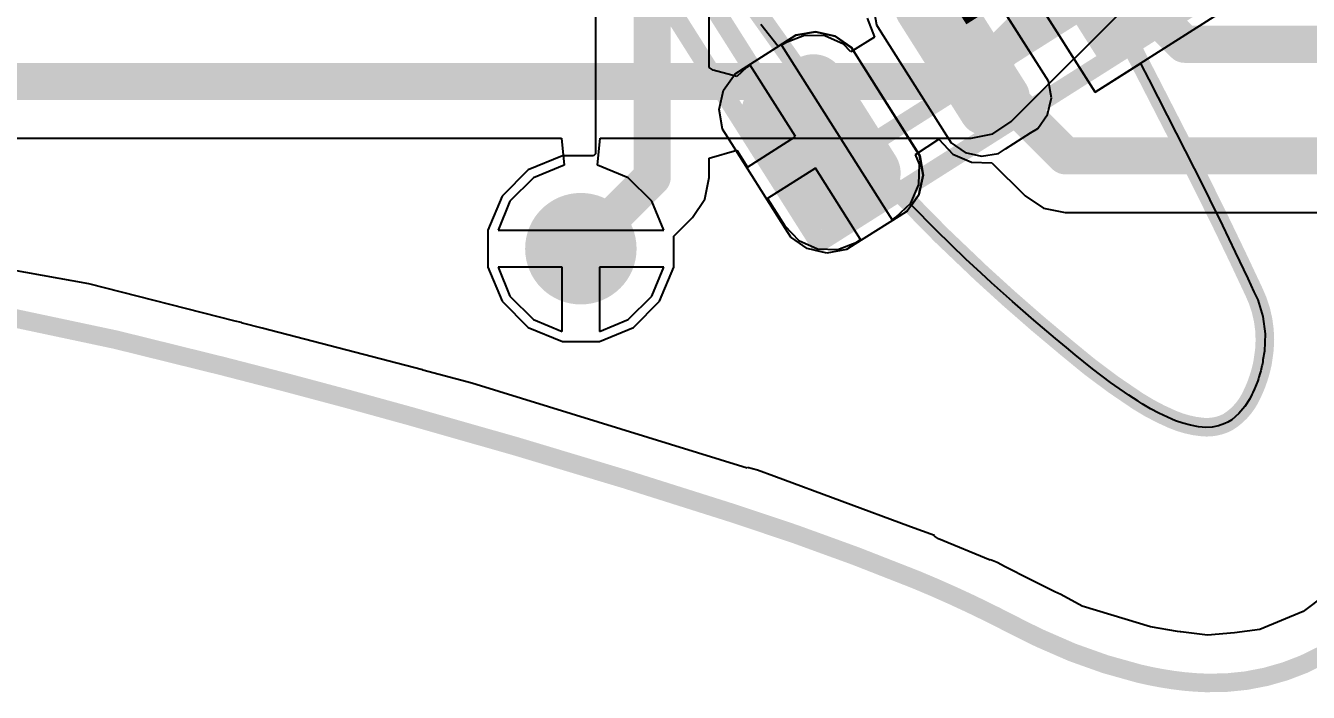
# Model space of a CAD drawing. Header units: inches. Extents: x -52 to 109, y 0 to 35.
# Drawn here: x 64.01 to 70.92, y 0.91 to 4.5 of the extents above; entities that cross this region are included whole.
import ezdxf

# ---------------------------------------------------------------- set-up
doc = ezdxf.new("R2010")
doc.units = ezdxf.units.IN
for name, color, linetype in [('Bottom Layer', 5, 'Continuous'), ('Keep-Out Layer', 6, 'Continuous'), ('Mechanical 4', 56, 'Continuous'), ('Top Component Outline', 56, 'Continuous'), ('Top Courtyard', 56, 'Continuous'), ('Top Layer', 1, 'Continuous'), ('Top Overlay', 2, 'Continuous'), ('Top Paste', 8, 'Continuous'), ('Top Solder', 216, 'Continuous'), ('Via Holes', 16, 'Continuous')]:
    doc.layers.add(name, color=color, linetype=linetype)
doc.styles.add('Arial', font='', dxfattribs={"height": 0.2})
doc.styles.get('Arial').set_extended_font_data('Arial')

# ---------------------------------------------------------------- blocks, each defined once
blk = doc.blocks.new('APA_RGB_LED_2020_379')
at = {"layer": 'Top Layer'}
h = blk.add_hatch(color=1, dxfattribs=at)
edge = h.paths.add_edge_path()
edge.add_arc((-1.125, 1.025), 0.125, 90, 180)
edge.add_line((-1.25, 1.025), (-1.25, 0.775))
edge.add_arc((-1.125, 0.775), 0.125, 180, 270)
edge.add_line((-1.125, 0.65), (-0.575, 0.65))
edge.add_arc((-0.575, 0.775), 0.125, 270, 360)
edge.add_line((-0.45, 0.775), (-0.45, 1.025))
edge.add_arc((-0.575, 1.025), 0.125, 0, 90)
edge.add_line((-0.575, 1.15), (-1.125, 1.15))
h = blk.add_hatch(color=1, dxfattribs=at)
edge = h.paths.add_edge_path()
edge.add_arc((0.575, 1.025), 0.125, 90, 180)
edge.add_line((0.45, 1.025), (0.45, 0.775))
edge.add_arc((0.575, 0.775), 0.125, 180, 270)
edge.add_line((0.575, 0.65), (1.125, 0.65))
edge.add_arc((1.125, 0.775), 0.125, 270, 360)
edge.add_line((1.25, 0.775), (1.25, 1.025))
edge.add_arc((1.125, 1.025), 0.125, 0, 90)
edge.add_line((1.125, 1.15), (0.575, 1.15))
h = blk.add_hatch(color=1, dxfattribs=at)
edge = h.paths.add_edge_path()
edge.add_arc((-1.175, 0.075), 0.075, 90, 180)
edge.add_line((-1.25, 0.075), (-1.25, -0.075))
edge.add_arc((-1.175, -0.075), 0.075, 180, 270)
edge.add_line((-1.175, -0.15), (-0.525, -0.15))
edge.add_arc((-0.525, -0.075), 0.075, 270, 360)
edge.add_line((-0.45, -0.075), (-0.45, 0.075))
edge.add_arc((-0.525, 0.075), 0.075, 0, 90)
edge.add_line((-0.525, 0.15), (-1.175, 0.15))
h = blk.add_hatch(color=1, dxfattribs=at)
edge = h.paths.add_edge_path()
edge.add_arc((0.525, 0.075), 0.075, 90, 180)
edge.add_line((0.45, 0.075), (0.45, -0.075))
edge.add_arc((0.525, -0.075), 0.075, 180, 270)
edge.add_line((0.525, -0.15), (1.175, -0.15))
edge.add_arc((1.175, -0.075), 0.075, 270, 360)
edge.add_line((1.25, -0.075), (1.25, 0.075))
edge.add_arc((1.175, 0.075), 0.075, 0, 90)
edge.add_line((1.175, 0.15), (0.525, 0.15))
blk.add_hatch(color=1, dxfattribs=at).paths.add_polyline_path([(-1.25, -0.65), (-0.45, -0.65), (-0.45, -1.15), (-1.25, -1.15)])
h = blk.add_hatch(color=1, dxfattribs=at)
edge = h.paths.add_edge_path()
edge.add_arc((0.575, -0.775), 0.125, 90, 180)
edge.add_line((0.45, -0.775), (0.45, -1.025))
edge.add_arc((0.575, -1.025), 0.125, 180, 270)
edge.add_line((0.575, -1.15), (1.125, -1.15))
edge.add_arc((1.125, -1.025), 0.125, 270, 360)
edge.add_line((1.25, -1.025), (1.25, -0.775))
edge.add_arc((1.125, -0.775), 0.125, 0, 90)
edge.add_line((1.125, -0.65), (0.575, -0.65))
at = {"layer": 'Top Paste'}
h = blk.add_hatch(color=8, dxfattribs=at)
edge = h.paths.add_edge_path()
edge.add_arc((-1.125, 1.025), 0.125, 90, 180)
edge.add_line((-1.25, 1.025), (-1.25, 0.775))
edge.add_arc((-1.125, 0.775), 0.125, 180, 270)
edge.add_line((-1.125, 0.65), (-0.575, 0.65))
edge.add_arc((-0.575, 0.775), 0.125, 270, 360)
edge.add_line((-0.45, 0.775), (-0.45, 1.025))
edge.add_arc((-0.575, 1.025), 0.125, 0, 90)
edge.add_line((-0.575, 1.15), (-1.125, 1.15))
h = blk.add_hatch(color=8, dxfattribs=at)
edge = h.paths.add_edge_path()
edge.add_arc((0.575, 1.025), 0.125, 90, 180)
edge.add_line((0.45, 1.025), (0.45, 0.775))
edge.add_arc((0.575, 0.775), 0.125, 180, 270)
edge.add_line((0.575, 0.65), (1.125, 0.65))
edge.add_arc((1.125, 0.775), 0.125, 270, 360)
edge.add_line((1.25, 0.775), (1.25, 1.025))
edge.add_arc((1.125, 1.025), 0.125, 0, 90)
edge.add_line((1.125, 1.15), (0.575, 1.15))
h = blk.add_hatch(color=8, dxfattribs=at)
edge = h.paths.add_edge_path()
edge.add_arc((-1.175, 0.075), 0.075, 90, 180)
edge.add_line((-1.25, 0.075), (-1.25, -0.075))
edge.add_arc((-1.175, -0.075), 0.075, 180, 270)
edge.add_line((-1.175, -0.15), (-0.525, -0.15))
edge.add_arc((-0.525, -0.075), 0.075, 270, 360)
edge.add_line((-0.45, -0.075), (-0.45, 0.075))
edge.add_arc((-0.525, 0.075), 0.075, 0, 90)
edge.add_line((-0.525, 0.15), (-1.175, 0.15))
h = blk.add_hatch(color=8, dxfattribs=at)
edge = h.paths.add_edge_path()
edge.add_arc((0.525, 0.075), 0.075, 90, 180)
edge.add_line((0.45, 0.075), (0.45, -0.075))
edge.add_arc((0.525, -0.075), 0.075, 180, 270)
edge.add_line((0.525, -0.15), (1.175, -0.15))
edge.add_arc((1.175, -0.075), 0.075, 270, 360)
edge.add_line((1.25, -0.075), (1.25, 0.075))
edge.add_arc((1.175, 0.075), 0.075, 0, 90)
edge.add_line((1.175, 0.15), (0.525, 0.15))
blk.add_hatch(color=8, dxfattribs=at).paths.add_polyline_path([(-1.25, -0.65), (-0.45, -0.65), (-0.45, -1.15), (-1.25, -1.15)])
h = blk.add_hatch(color=8, dxfattribs=at)
edge = h.paths.add_edge_path()
edge.add_arc((0.575, -0.775), 0.125, 90, 180)
edge.add_line((0.45, -0.775), (0.45, -1.025))
edge.add_arc((0.575, -1.025), 0.125, 180, 270)
edge.add_line((0.575, -1.15), (1.125, -1.15))
edge.add_arc((1.125, -1.025), 0.125, 270, 360)
edge.add_line((1.25, -1.025), (1.25, -0.775))
edge.add_arc((1.125, -0.775), 0.125, 0, 90)
edge.add_line((1.125, -0.65), (0.575, -0.65))
at = {"layer": 'Top Solder'}
h = blk.add_hatch(color=216, dxfattribs=at)
edge = h.paths.add_edge_path()
edge.add_arc((-1.125, 1.025), 0.175, 90, 180)
edge.add_line((-1.3, 1.025), (-1.3, 0.775))
edge.add_arc((-1.125, 0.775), 0.175, 180, 270)
edge.add_line((-1.125, 0.6), (-0.575, 0.6))
edge.add_arc((-0.575, 0.775), 0.175, 270, 360)
edge.add_line((-0.4, 0.775), (-0.4, 1.025))
edge.add_arc((-0.575, 1.025), 0.175, 0, 90)
edge.add_line((-0.575, 1.2), (-1.125, 1.2))
h = blk.add_hatch(color=216, dxfattribs=at)
edge = h.paths.add_edge_path()
edge.add_arc((0.575, 1.025), 0.175, 90, 180)
edge.add_line((0.4, 1.025), (0.4, 0.775))
edge.add_arc((0.575, 0.775), 0.175, 180, 270)
edge.add_line((0.575, 0.6), (1.125, 0.6))
edge.add_arc((1.125, 0.775), 0.175, 270, 360)
edge.add_line((1.3, 0.775), (1.3, 1.025))
edge.add_arc((1.125, 1.025), 0.175, 0, 90)
edge.add_line((1.125, 1.2), (0.575, 1.2))
h = blk.add_hatch(color=216, dxfattribs=at)
edge = h.paths.add_edge_path()
edge.add_arc((-1.175, 0.075), 0.125, 90, 180)
edge.add_line((-1.3, 0.075), (-1.3, -0.075))
edge.add_arc((-1.175, -0.075), 0.125, 180, 270)
edge.add_line((-1.175, -0.2), (-0.525, -0.2))
edge.add_arc((-0.525, -0.075), 0.125, 270, 360)
edge.add_line((-0.4, -0.075), (-0.4, 0.075))
edge.add_arc((-0.525, 0.075), 0.125, 0, 90)
edge.add_line((-0.525, 0.2), (-1.175, 0.2))
h = blk.add_hatch(color=216, dxfattribs=at)
edge = h.paths.add_edge_path()
edge.add_arc((0.525, 0.075), 0.125, 90, 180)
edge.add_line((0.4, 0.075), (0.4, -0.075))
edge.add_arc((0.525, -0.075), 0.125, 180, 270)
edge.add_line((0.525, -0.2), (1.175, -0.2))
edge.add_arc((1.175, -0.075), 0.125, 270, 360)
edge.add_line((1.3, -0.075), (1.3, 0.075))
edge.add_arc((1.175, 0.075), 0.125, 0, 90)
edge.add_line((1.175, 0.2), (0.525, 0.2))
blk.add_hatch(color=216, dxfattribs=at).paths.add_polyline_path([(-1.3, -0.6), (-0.4, -0.6), (-0.4, -1.2), (-1.3, -1.2)])
h = blk.add_hatch(color=216, dxfattribs=at)
edge = h.paths.add_edge_path()
edge.add_arc((0.575, -0.775), 0.175, 90, 180)
edge.add_line((0.4, -0.775), (0.4, -1.025))
edge.add_arc((0.575, -1.025), 0.175, 180, 270)
edge.add_line((0.575, -1.2), (1.125, -1.2))
edge.add_arc((1.125, -1.025), 0.175, 270, 360)
edge.add_line((1.3, -1.025), (1.3, -0.775))
edge.add_arc((1.125, -0.775), 0.175, 0, 90)
edge.add_line((1.125, -0.6), (0.575, -0.6))
at = {"layer": 'Top Component Outline'}
for points in [[(1, 1, 0.1, 0.1, 0), (-1, 1, 0.1, 0.1, 0)], [(-1, 1, 0.1, 0.1, 0), (-1, -1, 0.1, 0.1, 0)], [(1, 1, 0.1, 0.1, 0), (1, -1, 0.1, 0.1, 0)], [(1, -1, 0.1, 0.1, 0), (-1, -1, 0.1, 0.1, 0)]]:
    blk.add_lwpolyline(points, format="xyseb", dxfattribs=at)
for points in [[(-1.025, 1, 0.05, 0.05, 1), (-0.975, 1, 0.05, 0.05, 1)], [(-1.025, 1, 0.05, 0.05, 1), (-0.975, 1, 0.05, 0.05, 1)], [(0.975, 1, 0.05, 0.05, 1), (1.025, 1, 0.05, 0.05, 1)], [(0.975, 1, 0.05, 0.05, 1), (1.025, 1, 0.05, 0.05, 1)], [(-1.025, -1, 0.05, 0.05, 1), (-0.975, -1, 0.05, 0.05, 1)], [(-1.025, -1, 0.05, 0.05, 1), (-0.975, -1, 0.05, 0.05, 1)], [(0.975, -1, 0.05, 0.05, 1), (1.025, -1, 0.05, 0.05, 1)], [(0.975, -1, 0.05, 0.05, 1), (1.025, -1, 0.05, 0.05, 1)]]:
    blk.add_lwpolyline(points, format="xyseb", close=True, dxfattribs=at)
at = {"layer": 'Top Courtyard'}
for points in [[(-1.3, 1.2, 0.1, 0.1, 0), (-1.3, -1.2, 0.1, 0.1, 0)], [(1.3, 1.2, 0.1, 0.1, 0), (-1.3, 1.2, 0.1, 0.1, 0)], [(1.3, 1.2, 0.1, 0.1, 0), (1.3, -1.2, 0.1, 0.1, 0)], [(0, 0.5, 0.1, 0.1, 0), (0, -0.5, 0.1, 0.1, 0)], [(0.5, 0, 0.1, 0.1, 0), (-0.5, 0, 0.1, 0.1, 0)], [(1.3, -1.2, 0.1, 0.1, 0), (-1.3, -1.2, 0.1, 0.1, 0)]]:
    blk.add_lwpolyline(points, format="xyseb", dxfattribs=at)
for points in [[(-1.325, 1.2, 0.05, 0.05, 1), (-1.275, 1.2, 0.05, 0.05, 1)], [(-1.325, 1.2, 0.05, 0.05, 1), (-1.275, 1.2, 0.05, 0.05, 1)], [(1.275, 1.2, 0.05, 0.05, 1), (1.325, 1.2, 0.05, 0.05, 1)], [(1.275, 1.2, 0.05, 0.05, 1), (1.325, 1.2, 0.05, 0.05, 1)], [(-0.025, 0.5, 0.05, 0.05, 1), (0.025, 0.5, 0.05, 0.05, 1)], [(-0.525, 0, 0.05, 0.05, 1), (-0.475, 0, 0.05, 0.05, 1)], [(0.475, 0, 0.05, 0.05, 1), (0.525, 0, 0.05, 0.05, 1)], [(-0.025, -0.5, 0.05, 0.05, 1), (0.025, -0.5, 0.05, 0.05, 1)], [(-1.325, -1.2, 0.05, 0.05, 1), (-1.275, -1.2, 0.05, 0.05, 1)], [(-1.325, -1.2, 0.05, 0.05, 1), (-1.275, -1.2, 0.05, 0.05, 1)], [(1.275, -1.2, 0.05, 0.05, 1), (1.325, -1.2, 0.05, 0.05, 1)], [(1.275, -1.2, 0.05, 0.05, 1), (1.325, -1.2, 0.05, 0.05, 1)]]:
    blk.add_lwpolyline(points, format="xyseb", close=True, dxfattribs=at)
at = {"layer": 'Top Overlay'}
for p, q in [((-1.3689, 1.1929), (-1.2929, 1.2689)), ((-1.2929, 1.2689), (-1.1937, 1.31)), ((-1.1937, 1.31), (-1.14, 1.31)), ((-1.14, 1.31), (-1.14, 1.31)), ((-1.14, 1.31), (-0.56, 1.31)), ((-0.56, 1.31), (-0.5063, 1.31)), ((-0.5063, 1.31), (-0.4071, 1.2689)), ((-0.4071, 1.2689), (-0.3311, 1.1929)), ((0.3311, 1.1929), (0.4071, 1.2689)), ((0.4071, 1.2689), (0.5063, 1.31)), ((0.5063, 1.31), (0.56, 1.31)), ((0.56, 1.31), (0.56, 1.31)), ((0.56, 1.31), (1.14, 1.31)), ((1.14, 1.31), (1.1937, 1.31)), ((1.1937, 1.31), (1.2929, 1.2689)), ((1.2929, 1.2689), (1.3689, 1.1929)), ((-1.41, 1.0937), (-1.3689, 1.1929)), ((-0.3311, 1.1929), (-0.29, 1.0937)), ((0.29, 1.0937), (0.3311, 1.1929)), ((1.3689, 1.1929), (1.41, 1.0937)), ((-1.41, 1.04), (-1.41, 1.0937)), ((-1.41, 0.76), (-1.41, 1.04)), ((-0.29, 1.0937), (-0.29, 1.04)), ((-0.29, 1.04), (-0.29, 1.04)), ((-0.29, 1.04), (-0.29, 0.76)), ((0.29, 1.04), (0.29, 1.0937)), ((0.29, 0.76), (0.29, 1.04)), ((1.41, 1.0937), (1.41, 1.04)), ((1.41, 1.04), (1.41, 1.04)), ((1.41, 1.04), (1.41, 0.76)), ((-1.41, 0.76), (-1.41, 0.76)), ((-1.41, 0.7063), (-1.41, 0.76)), ((-0.29, 0.76), (-0.29, 0.7063)), ((0.29, 0.76), (0.29, 0.76)), ((0.29, 0.7063), (0.29, 0.76)), ((1.41, 0.76), (1.41, 0.7063)), ((-1.3689, 0.6071), (-1.41, 0.7063)), ((-0.29, 0.7063), (-0.3311, 0.6071)), ((0.3311, 0.6071), (0.29, 0.7063)), ((1.41, 0.7063), (1.3689, 0.6071)), ((-1.2929, 0.5311), (-1.3689, 0.6071)), ((-0.3311, 0.6071), (-0.4071, 0.5311)), ((0.4071, 0.5311), (0.3311, 0.6071)), ((1.3689, 0.6071), (1.2929, 0.5311)), ((-1.1937, 0.49), (-1.2929, 0.5311)), ((-1.14, 0.49), (-1.1937, 0.49)), ((-0.56, 0.49), (-1.14, 0.49)), ((-0.5063, 0.49), (-0.56, 0.49)), ((-0.56, 0.49), (-0.56, 0.49)), ((-0.4071, 0.5311), (-0.5063, 0.49)), ((0.5063, 0.49), (0.4071, 0.5311)), ((0.56, 0.49), (0.5063, 0.49)), ((1.14, 0.49), (0.56, 0.49)), ((1.1937, 0.49), (1.14, 0.49)), ((1.14, 0.49), (1.14, 0.49)), ((1.2929, 0.5311), (1.1937, 0.49)), ((-1.2258, 0.31), (-1.3103, 0.275)), ((-1.18, 0.31), (-1.2258, 0.31)), ((-0.52, 0.31), (-1.18, 0.31)), ((-0.4743, 0.31), (-0.52, 0.31)), ((-0.52, 0.31), (-0.52, 0.31)), ((-0.3897, 0.275), (-0.4743, 0.31)), ((0.4742, 0.31), (0.3897, 0.275)), ((0.52, 0.31), (0.4742, 0.31)), ((1.18, 0.31), (0.52, 0.31)), ((1.2258, 0.31), (1.18, 0.31)), ((1.18, 0.31), (1.18, 0.31)), ((1.3103, 0.275), (1.2258, 0.31)), ((-1.375, 0.2103), (-1.41, 0.1258)), ((-1.3103, 0.275), (-1.375, 0.2103)), ((-0.325, 0.2103), (-0.3897, 0.275)), ((-0.29, 0.1258), (-0.325, 0.2103)), ((0.325, 0.2103), (0.29, 0.1258)), ((0.3897, 0.275), (0.325, 0.2103)), ((1.375, 0.2103), (1.3103, 0.275)), ((1.41, 0.1258), (1.375, 0.2103)), ((-1.41, 0.1258), (-1.41, 0.08)), ((-1.41, 0.08), (-1.41, -0.08)), ((-1.41, 0.08), (-1.41, 0.08)), ((-0.29, 0.08), (-0.29, 0.1258)), ((-0.29, -0.08), (-0.29, 0.08)), ((0.29, 0.1258), (0.29, 0.08)), ((0.29, 0.08), (0.29, -0.08)), ((0.29, 0.08), (0.29, 0.08)), ((1.41, 0.08), (1.41, 0.1258)), ((1.41, -0.08), (1.41, 0.08)), ((-1.41, -0.08), (-1.41, -0.1257)), ((-1.41, -0.1257), (-1.375, -0.2103)), ((-0.325, -0.2103), (-0.29, -0.1257)), ((-0.29, -0.1257), (-0.29, -0.08)), ((-0.29, -0.08), (-0.29, -0.08)), ((0.29, -0.08), (0.29, -0.1257)), ((0.29, -0.1257), (0.325, -0.2103)), ((1.375, -0.2103), (1.41, -0.1258)), ((1.41, -0.1258), (1.41, -0.08)), ((1.41, -0.08), (1.41, -0.08)), ((-1.375, -0.2103), (-1.3103, -0.275)), ((-1.3103, -0.275), (-1.2258, -0.31)), ((-0.4742, -0.31), (-0.3897, -0.275)), ((-0.3897, -0.275), (-0.325, -0.2103)), ((0.325, -0.2103), (0.3897, -0.275)), ((0.3897, -0.275), (0.4743, -0.31)), ((1.2258, -0.31), (1.3103, -0.275)), ((1.3103, -0.275), (1.375, -0.2103)), ((-1.2258, -0.31), (-1.18, -0.31)), ((-1.18, -0.31), (-1.18, -0.31)), ((-1.18, -0.31), (-0.52, -0.31)), ((-0.52, -0.31), (-0.4742, -0.31)), ((0.4743, -0.31), (0.52, -0.31)), ((0.52, -0.31), (0.52, -0.31)), ((0.52, -0.31), (1.18, -0.31)), ((1.18, -0.31), (1.2258, -0.31)), ((-1.41, -1.31), (-1.41, -0.49)), ((-1.41, -0.49), (-0.29, -0.49)), ((-0.29, -0.49), (-0.29, -1.31)), ((0.3311, -0.6071), (0.4071, -0.5311)), ((0.4071, -0.5311), (0.5063, -0.49)), ((0.5063, -0.49), (0.56, -0.49)), ((0.56, -0.49), (0.56, -0.49)), ((0.56, -0.49), (1.14, -0.49)), ((1.14, -0.49), (1.1937, -0.49)), ((1.1937, -0.49), (1.2929, -0.5311)), ((1.2929, -0.5311), (1.3689, -0.6071)), ((0.29, -0.7063), (0.3311, -0.6071)), ((1.3689, -0.6071), (1.41, -0.7063)), ((0.29, -0.76), (0.29, -0.7063)), ((1.41, -0.7063), (1.41, -0.76)), ((0.29, -1.04), (0.29, -0.76)), ((1.41, -0.76), (1.41, -0.76)), ((1.41, -0.76), (1.41, -1.04)), ((0.29, -1.04), (0.29, -1.04)), ((0.29, -1.0937), (0.29, -1.04)), ((0.3311, -1.1929), (0.29, -1.0937)), ((1.41, -1.0937), (1.3689, -1.1929)), ((1.41, -1.04), (1.41, -1.0937)), ((0.4071, -1.2689), (0.3311, -1.1929)), ((1.3689, -1.1929), (1.2929, -1.2689)), ((-0.29, -1.31), (-1.41, -1.31)), ((0.5063, -1.31), (0.4071, -1.2689)), ((0.56, -1.31), (0.5063, -1.31)), ((1.14, -1.31), (0.56, -1.31)), ((1.1937, -1.31), (1.14, -1.31)), ((1.14, -1.31), (1.14, -1.31)), ((1.2929, -1.2689), (1.1937, -1.31))]:
    blk.add_line(p, q, dxfattribs=at)
at = {"layer": 'Top Courtyard', "style": 'Arial'}
blk.add_text('D52', height=0.6, dxfattribs=at).set_placement((-0.8, -0.7))

msp = doc.modelspace()

# ---------------------------------------------------------------- hatches: boundary and pattern name
at = {"layer": 'Bottom Layer'}
h = msp.add_hatch(color=5, dxfattribs=at)
edge = h.paths.add_edge_path()
edge.add_arc((67, 3.3), 0.3, 0, 360)
at = {"layer": 'Top Layer'}
h = msp.add_hatch(color=1, dxfattribs=at)
edge = h.paths.add_edge_path()
edge.add_arc((67, 3.3), 0.3, 0, 360)
at = {"layer": 'Via Holes'}
h = msp.add_hatch(color=7, dxfattribs=at)
edge = h.paths.add_edge_path()
edge.add_arc((67, 3.3), 0.15, 0, 360)

# ---------------------------------------------------------------- linework, layer by layer
at = {"layer": 'Bottom Layer'}
for p, q in [((69.3163, 3.9837), (70.2163, 4.8837)), ((69.2171, 3.9174), (69.3163, 3.9837)), ((59.4, 3.8941), (66.8963, 3.8941)), ((66.8963, 3.8941), (66.9105, 3.75)), ((67.0895, 3.75), (67.1037, 3.8941)), ((67.1037, 3.8941), (69.1, 3.8941)), ((69.1, 3.8941), (69.2171, 3.9174)), ((69.1, 3.8941), (69.1, 3.8941)), ((66.9105, 3.75), (66.7451, 3.6815)), ((67.2549, 3.6815), (67.0895, 3.75)), ((66.7451, 3.6815), (66.6185, 3.5549)), ((67.3815, 3.5549), (67.2549, 3.6815)), ((66.6185, 3.5549), (66.5543, 3.4)), ((67.4457, 3.4), (67.3815, 3.5549)), ((66.5543, 3.4), (67.4457, 3.4)), ((64.3517, 3.1109), (63.3633, 3.2892)), ((66.9, 3.2), (66.5543, 3.2)), ((66.5543, 3.2), (66.6185, 3.0451)), ((66.9, 2.8543), (66.9, 3.2)), ((67.4457, 3.2), (67.1, 3.2)), ((67.1, 3.2), (67.1, 2.8543)), ((67.3815, 3.0451), (67.4457, 3.2)), ((65.1402, 2.9096), (64.3517, 3.1109)), ((66.6185, 3.0451), (66.7451, 2.9185)), ((67.2549, 2.9185), (67.3815, 3.0451)), ((65.1735, 2.9028), (65.1402, 2.9096)), ((65.1402, 2.9096), (65.1402, 2.9096)), ((65.178, 2.8998), (65.1735, 2.9028)), ((65.2848, 2.872), (65.178, 2.8998)), ((66.7451, 2.9185), (66.9, 2.8543)), ((67.1, 2.8543), (67.2549, 2.9185)), ((66.1478, 2.6478), (65.2848, 2.872)), ((66.149, 2.6459), (66.1478, 2.6478)), ((66.1478, 2.6478), (66.1478, 2.6478)), ((66.4136, 2.5772), (66.149, 2.6459)), ((67.8955, 2.1183), (66.4136, 2.5772)), ((67.8971, 2.1232), (67.8955, 2.1183)), ((67.9499, 2.1083), (67.8971, 2.1232)), ((68.0393, 2.0753), (67.9499, 2.1083)), ((68.7749, 1.8039), (68.0393, 2.0753)), ((68.9034, 1.7565), (68.7749, 1.8039)), ((68.904, 1.7534), (68.9034, 1.7565)), ((68.9034, 1.7565), (68.9034, 1.7565)), ((68.9249, 1.7395), (68.904, 1.7534)), ((69.2023, 1.6246), (68.9249, 1.7395)), ((69.204, 1.6265), (69.2023, 1.6246)), ((69.2405, 1.6115), (69.204, 1.6265)), ((69.204, 1.6265), (69.204, 1.6265)), ((69.2839, 1.5875), (69.2405, 1.6115)), ((69.4182, 1.5206), (69.2839, 1.5875)), ((69.5516, 1.4537), (69.4182, 1.5206)), ((69.5826, 1.4386), (69.5516, 1.4537)), ((69.6989, 1.3765), (69.5826, 1.4386)), ((69.5826, 1.4386), (69.5826, 1.4386)), ((71.0036, 1.436), (70.8881, 1.3474)), ((69.929, 1.3067), (69.6989, 1.3765)), ((70.8881, 1.3474), (70.6542, 1.2504)), ((70.0667, 1.2655), (69.929, 1.3067)), ((70.211, 1.2411), (70.0667, 1.2655)), ((70.0667, 1.2655), (70.0667, 1.2655)), ((70.6542, 1.2504), (70.5175, 1.2325)), ((70.2256, 1.2388), (70.211, 1.2411)), ((70.2294, 1.2383), (70.2256, 1.2388)), ((70.3735, 1.2213), (70.2294, 1.2383)), ((70.5175, 1.2325), (70.3735, 1.2213)), ((70.3735, 1.2213), (70.3735, 1.2213))]:
    msp.add_line(p, q, dxfattribs=at)
for points in [[(69.1, 4.2, 0.2, 0.2, 0), (70, 5.1, 0.2, 0.2, 0)], [(59.4, 4.2, 0.2, 0.2, 0), (69.1, 4.2, 0.2, 0.2, 0)]]:
    msp.add_lwpolyline(points, format="xyseb", dxfattribs=at)
msp.add_lwpolyline([(69.05, 4.2, 0.1, 0.1, 1), (69.15, 4.2, 0.1, 0.1, 1)], format="xyseb", close=True, dxfattribs=at)
msp.add_lwpolyline([(69.05, 4.2, 0.1, 0.1, 1), (69.15, 4.2, 0.1, 0.1, 1)], format="xyseb", close=True, dxfattribs=at)
at = {"layer": 'Keep-Out Layer'}
for points in [[(63.3232, 3.039, 0.1, 0.1, -0.02492), (65.076, 2.6673, 0.1, 0.1, 0)], [(65.076, 2.6673, 0.1, 0.1, -0.006013), (66.0785, 2.3998, 0.1, 0.1, 0)], [(66.0785, 2.3998, 0.1, 0.1, -0.010688), (67.8181, 1.8767, 0.1, 0.1, 0)], [(67.8181, 1.8767, 0.1, 0.1, -0.018924), (68.8065, 1.518, 0.1, 0.1, 0)], [(68.8065, 1.518, 0.1, 0.1, -0.012149), (69.0923, 1.3915, 0.1, 0.1, 0)], [(69.0923, 1.3915, 0.1, 0.1, -0.00756), (69.2987, 1.2895, 0.1, 0.1, 0)], [(69.4705, 1.2039, 0.1, 0.1, -0.007249), (69.2987, 1.2895, 0.1, 0.1, 0)], [(70.0069, 1.0131, 0.1, 0.1, -0.051996), (69.4705, 1.2039, 0.1, 0.1, 0)], [(71.1675, 1.2309, 0.1, 0.1, -0.17804), (70.3657, 0.9636, 0.1, 0.1, 0)], [(70.1886, 0.9788, 0.1, 0.1, -0.022901), (70.0069, 1.0131, 0.1, 0.1, 0)], [(70.3657, 0.9636, 0.1, 0.1, -0.027903), (70.1886, 0.9788, 0.1, 0.1, 0)]]:
    msp.add_lwpolyline(points, format="xyseb", dxfattribs=at)
for points in [[(65.051, 2.6673, 0.05, 0.05, 1), (65.101, 2.6673, 0.05, 0.05, 1)], [(65.051, 2.6673, 0.05, 0.05, 1), (65.101, 2.6673, 0.05, 0.05, 1)], [(66.0535, 2.3998, 0.05, 0.05, 1), (66.1035, 2.3998, 0.05, 0.05, 1)], [(66.0535, 2.3998, 0.05, 0.05, 1), (66.1035, 2.3998, 0.05, 0.05, 1)], [(67.7931, 1.8767, 0.05, 0.05, 1), (67.8431, 1.8767, 0.05, 0.05, 1)], [(67.7931, 1.8767, 0.05, 0.05, 1), (67.8431, 1.8767, 0.05, 0.05, 1)], [(68.7815, 1.518, 0.05, 0.05, 1), (68.8315, 1.518, 0.05, 0.05, 1)], [(68.7815, 1.518, 0.05, 0.05, 1), (68.8315, 1.518, 0.05, 0.05, 1)], [(69.0673, 1.3915, 0.05, 0.05, 1), (69.1173, 1.3915, 0.05, 0.05, 1)], [(69.0673, 1.3915, 0.05, 0.05, 1), (69.1173, 1.3915, 0.05, 0.05, 1)], [(69.2737, 1.2895, 0.05, 0.05, 1), (69.3237, 1.2895, 0.05, 0.05, 1)], [(69.2737, 1.2895, 0.05, 0.05, 1), (69.3237, 1.2895, 0.05, 0.05, 1)], [(69.4455, 1.2039, 0.05, 0.05, 1), (69.4955, 1.2039, 0.05, 0.05, 1)], [(69.4455, 1.2039, 0.05, 0.05, 1), (69.4955, 1.2039, 0.05, 0.05, 1)], [(69.9819, 1.0131, 0.05, 0.05, 1), (70.0319, 1.0131, 0.05, 0.05, 1)], [(69.9819, 1.0131, 0.05, 0.05, 1), (70.0319, 1.0131, 0.05, 0.05, 1)], [(70.1636, 0.9788, 0.05, 0.05, 1), (70.2136, 0.9788, 0.05, 0.05, 1)], [(70.1636, 0.9788, 0.05, 0.05, 1), (70.2136, 0.9788, 0.05, 0.05, 1)], [(70.3407, 0.9636, 0.05, 0.05, 1), (70.3907, 0.9636, 0.05, 0.05, 1)], [(70.3407, 0.9636, 0.05, 0.05, 1), (70.3907, 0.9636, 0.05, 0.05, 1)]]:
    msp.add_lwpolyline(points, format="xyseb", close=True, dxfattribs=at)
at = {"layer": 'Mechanical 4'}
for points in [[(68.3191, 4.0555, 0.1, 0.1, -0.079007), (66.1366, 8.0516, 0.1, 0.1, 0)], [(69.9043, 4.5045, 0.1, 0.1, -0.004945), (69.2897, 5.7211, 0.1, 0.1, 0)], [(69.9043, 4.5045, 0.1, 0.1, 0), (70.056, 4.2112, 0.1, 0.1, 0)], [(70.056, 4.2112, 0.1, 0.1, 0), (70.2041, 3.9226, 0.1, 0.1, 0)], [(68.531, 3.8025, 0.1, 0.1, -0.017315), (68.3191, 4.0555, 0.1, 0.1, 0)], [(70.2041, 3.9226, 0.1, 0.1, 0), (70.3482, 3.6369, 0.1, 0.1, 0)], [(69.1539, 3.1684, 0.1, 0.1, -0.024334), (68.531, 3.8025, 0.1, 0.1, 0)], [(70.3482, 3.6369, 0.1, 0.1, -0.007227), (70.6227, 3.0677, 0.1, 0.1, 0)], [(69.6134, 2.767, 0.1, 0.1, -0.014766), (69.1539, 3.1684, 0.1, 0.1, 0)], [(70.6227, 3.0677, 0.1, 0.1, -0.160163), (70.6715, 2.7026, 0.1, 0.1, 0)], [(63.3232, 3.039, 0.1, 0.1, -0.02492), (65.076, 2.6673, 0.1, 0.1, 0)], [(69.9998, 2.4783, 0.1, 0.1, -0.033721), (69.6134, 2.767, 0.1, 0.1, 0)], [(65.076, 2.6673, 0.1, 0.1, -0.006013), (66.0785, 2.3998, 0.1, 0.1, 0)], [(70.6657, 2.6702, 0.1, 0.1, -0.024766), (70.6467, 2.6016, 0.1, 0.1, 0)], [(70.6715, 2.7026, 0.1, 0.1, -0.032863), (70.6657, 2.6702, 0.1, 0.1, 0)], [(70.6467, 2.6016, 0.1, 0.1, -0.035446), (70.6116, 2.5155, 0.1, 0.1, 0)], [(70.6116, 2.5155, 0.1, 0.1, -0.150669), (70.4821, 2.3669, 0.1, 0.1, 0)], [(70.1814, 2.3827, 0.1, 0.1, -0.040979), (69.9998, 2.4783, 0.1, 0.1, 0)], [(66.0785, 2.3998, 0.1, 0.1, -0.010688), (67.8181, 1.8767, 0.1, 0.1, 0)], [(70.3448, 2.3404, 0.1, 0.1, -0.07952), (70.1814, 2.3827, 0.1, 0.1, 0)], [(70.4821, 2.3669, 0.1, 0.1, -0.144795), (70.3448, 2.3404, 0.1, 0.1, 0)], [(67.8181, 1.8767, 0.1, 0.1, -0.018924), (68.8065, 1.518, 0.1, 0.1, 0)], [(68.8065, 1.518, 0.1, 0.1, -0.012149), (69.0923, 1.3915, 0.1, 0.1, 0)], [(69.0923, 1.3915, 0.1, 0.1, -0.00756), (69.2987, 1.2895, 0.1, 0.1, 0)], [(69.4705, 1.2039, 0.1, 0.1, -0.007249), (69.2987, 1.2895, 0.1, 0.1, 0)], [(70.0069, 1.0131, 0.1, 0.1, -0.051996), (69.4705, 1.2039, 0.1, 0.1, 0)], [(71.1675, 1.2309, 0.1, 0.1, -0.17804), (70.3657, 0.9636, 0.1, 0.1, 0)], [(70.1886, 0.9788, 0.1, 0.1, -0.022901), (70.0069, 1.0131, 0.1, 0.1, 0)], [(70.3657, 0.9636, 0.1, 0.1, -0.027903), (70.1886, 0.9788, 0.1, 0.1, 0)]]:
    msp.add_lwpolyline(points, format="xyseb", dxfattribs=at)
for points in [[(69.8793, 4.5045, 0.05, 0.05, 1), (69.9293, 4.5045, 0.05, 0.05, 1)], [(69.8793, 4.5045, 0.05, 0.05, 1), (69.9293, 4.5045, 0.05, 0.05, 1)], [(70.031, 4.2112, 0.05, 0.05, 1), (70.081, 4.2112, 0.05, 0.05, 1)], [(70.031, 4.2112, 0.05, 0.05, 1), (70.081, 4.2112, 0.05, 0.05, 1)], [(68.2941, 4.0555, 0.05, 0.05, 1), (68.3441, 4.0555, 0.05, 0.05, 1)], [(68.2941, 4.0555, 0.05, 0.05, 1), (68.3441, 4.0555, 0.05, 0.05, 1)], [(70.1791, 3.9226, 0.05, 0.05, 1), (70.2291, 3.9226, 0.05, 0.05, 1)], [(70.1791, 3.9226, 0.05, 0.05, 1), (70.2291, 3.9226, 0.05, 0.05, 1)], [(68.506, 3.8025, 0.05, 0.05, 1), (68.556, 3.8025, 0.05, 0.05, 1)], [(68.506, 3.8025, 0.05, 0.05, 1), (68.556, 3.8025, 0.05, 0.05, 1)], [(70.3232, 3.6369, 0.05, 0.05, 1), (70.3732, 3.6369, 0.05, 0.05, 1)], [(70.3232, 3.6369, 0.05, 0.05, 1), (70.3732, 3.6369, 0.05, 0.05, 1)], [(69.1289, 3.1684, 0.05, 0.05, 1), (69.1789, 3.1684, 0.05, 0.05, 1)], [(69.1289, 3.1684, 0.05, 0.05, 1), (69.1789, 3.1684, 0.05, 0.05, 1)], [(70.5977, 3.0677, 0.05, 0.05, 1), (70.6477, 3.0677, 0.05, 0.05, 1)], [(70.5977, 3.0677, 0.05, 0.05, 1), (70.6477, 3.0677, 0.05, 0.05, 1)], [(69.5884, 2.767, 0.05, 0.05, 1), (69.6384, 2.767, 0.05, 0.05, 1)], [(69.5884, 2.767, 0.05, 0.05, 1), (69.6384, 2.767, 0.05, 0.05, 1)], [(65.051, 2.6673, 0.05, 0.05, 1), (65.101, 2.6673, 0.05, 0.05, 1)], [(65.051, 2.6673, 0.05, 0.05, 1), (65.101, 2.6673, 0.05, 0.05, 1)], [(70.6407, 2.6702, 0.05, 0.05, 1), (70.6907, 2.6702, 0.05, 0.05, 1)], [(70.6407, 2.6702, 0.05, 0.05, 1), (70.6907, 2.6702, 0.05, 0.05, 1)], [(70.6465, 2.7026, 0.05, 0.05, 1), (70.6965, 2.7026, 0.05, 0.05, 1)], [(70.6465, 2.7026, 0.05, 0.05, 1), (70.6965, 2.7026, 0.05, 0.05, 1)], [(70.6217, 2.6016, 0.05, 0.05, 1), (70.6717, 2.6016, 0.05, 0.05, 1)], [(70.6217, 2.6016, 0.05, 0.05, 1), (70.6717, 2.6016, 0.05, 0.05, 1)], [(70.5866, 2.5155, 0.05, 0.05, 1), (70.6366, 2.5155, 0.05, 0.05, 1)], [(70.5866, 2.5155, 0.05, 0.05, 1), (70.6366, 2.5155, 0.05, 0.05, 1)], [(69.9748, 2.4783, 0.05, 0.05, 1), (70.0248, 2.4783, 0.05, 0.05, 1)], [(69.9748, 2.4783, 0.05, 0.05, 1), (70.0248, 2.4783, 0.05, 0.05, 1)], [(66.0535, 2.3998, 0.05, 0.05, 1), (66.1035, 2.3998, 0.05, 0.05, 1)], [(66.0535, 2.3998, 0.05, 0.05, 1), (66.1035, 2.3998, 0.05, 0.05, 1)], [(70.1564, 2.3827, 0.05, 0.05, 1), (70.2064, 2.3827, 0.05, 0.05, 1)], [(70.1564, 2.3827, 0.05, 0.05, 1), (70.2064, 2.3827, 0.05, 0.05, 1)], [(70.4571, 2.3669, 0.05, 0.05, 1), (70.5071, 2.3669, 0.05, 0.05, 1)], [(70.4571, 2.3669, 0.05, 0.05, 1), (70.5071, 2.3669, 0.05, 0.05, 1)], [(70.3198, 2.3404, 0.05, 0.05, 1), (70.3698, 2.3404, 0.05, 0.05, 1)], [(70.3198, 2.3404, 0.05, 0.05, 1), (70.3698, 2.3404, 0.05, 0.05, 1)], [(67.7931, 1.8767, 0.05, 0.05, 1), (67.8431, 1.8767, 0.05, 0.05, 1)], [(67.7931, 1.8767, 0.05, 0.05, 1), (67.8431, 1.8767, 0.05, 0.05, 1)], [(68.7815, 1.518, 0.05, 0.05, 1), (68.8315, 1.518, 0.05, 0.05, 1)], [(68.7815, 1.518, 0.05, 0.05, 1), (68.8315, 1.518, 0.05, 0.05, 1)], [(69.0673, 1.3915, 0.05, 0.05, 1), (69.1173, 1.3915, 0.05, 0.05, 1)], [(69.0673, 1.3915, 0.05, 0.05, 1), (69.1173, 1.3915, 0.05, 0.05, 1)], [(69.2737, 1.2895, 0.05, 0.05, 1), (69.3237, 1.2895, 0.05, 0.05, 1)], [(69.2737, 1.2895, 0.05, 0.05, 1), (69.3237, 1.2895, 0.05, 0.05, 1)], [(69.4455, 1.2039, 0.05, 0.05, 1), (69.4955, 1.2039, 0.05, 0.05, 1)], [(69.4455, 1.2039, 0.05, 0.05, 1), (69.4955, 1.2039, 0.05, 0.05, 1)], [(69.9819, 1.0131, 0.05, 0.05, 1), (70.0319, 1.0131, 0.05, 0.05, 1)], [(69.9819, 1.0131, 0.05, 0.05, 1), (70.0319, 1.0131, 0.05, 0.05, 1)], [(70.1636, 0.9788, 0.05, 0.05, 1), (70.2136, 0.9788, 0.05, 0.05, 1)], [(70.1636, 0.9788, 0.05, 0.05, 1), (70.2136, 0.9788, 0.05, 0.05, 1)], [(70.3407, 0.9636, 0.05, 0.05, 1), (70.3907, 0.9636, 0.05, 0.05, 1)], [(70.3407, 0.9636, 0.05, 0.05, 1), (70.3907, 0.9636, 0.05, 0.05, 1)]]:
    msp.add_lwpolyline(points, format="xyseb", close=True, dxfattribs=at)
at = {"layer": 'Top Layer'}
for p, q in [((67.078, 4.8668), (67.078, 3.8106)), ((67.6898, 4.2744), (67.6898, 4.7687)), ((68.5402, 4.5398), (68.5796, 4.4378)), ((68.2039, 4.4473), (68.1018, 4.408)), ((68.3132, 4.4446), (68.2039, 4.4473)), ((68.4132, 4.4003), (68.3132, 4.4446)), ((68.5796, 4.4378), (68.4526, 4.359)), ((68.1018, 4.408), (68.0807, 4.3946)), ((68.0807, 4.3946), (68.3778, 3.9253)), ((68.4526, 4.359), (68.4132, 4.4003)), ((67.9117, 4.2876), (67.8906, 4.2742)), ((68.1553, 3.9028), (67.9117, 4.2876)), ((67.7123, 4.2604), (67.6898, 4.2744)), ((67.8398, 4.2258), (67.7123, 4.2604)), ((67.8906, 4.2742), (67.8398, 4.2258)), ((67.8973, 3.7395), (68.1553, 3.9028)), ((68.3778, 3.9253), (68.6749, 3.4561)), ((68.8017, 3.8075), (68.9273, 3.8886)), ((68.9273, 3.8886), (69.0027, 3.8094)), ((66.9005, 3.8), (66.7168, 3.7239)), ((67.0674, 3.8), (66.9005, 3.8)), ((67.078, 3.8106), (67.0674, 3.8)), ((67.6898, 3.7868), (67.8398, 3.8303)), ((67.8398, 3.8303), (67.8973, 3.7395)), ((68.8223, 3.7543), (68.8017, 3.8075)), ((69.0027, 3.8094), (69.1027, 3.765)), ((67.6898, 3.6839), (67.6898, 3.7868)), ((68.2623, 3.7339), (68.0043, 3.5705)), ((68.5059, 3.3491), (68.2623, 3.7339)), ((68.8196, 3.6449), (68.8223, 3.7543)), ((69.1027, 3.765), (69.2121, 3.7623)), ((69.2121, 3.7623), (69.3907, 3.5837)), ((66.7168, 3.7239), (66.5761, 3.5832)), ((67.6665, 3.5668), (67.6898, 3.6839)), ((67.6898, 3.6839), (67.6898, 3.6839)), ((68.7752, 3.5449), (68.8196, 3.6449)), ((66.5761, 3.5832), (66.5, 3.3995)), ((67.6002, 3.4676), (67.6665, 3.5668)), ((68.0043, 3.5705), (68.0979, 3.4226)), ((68.696, 3.4695), (68.7752, 3.5449)), ((69.3907, 3.5837), (69.3907, 3.5837)), ((69.3907, 3.5837), (69.4899, 3.5174)), ((67.5, 3.3674), (67.6002, 3.4676)), ((67.6002, 3.4676), (67.6002, 3.4676)), ((68.6749, 3.4561), (68.696, 3.4695)), ((69.4899, 3.5174), (69.607, 3.4941)), ((69.607, 3.4941), (69.607, 3.4941)), ((69.607, 3.4941), (72.4, 3.4941)), ((66.5, 3.3995), (66.5, 3.2005)), ((68.0979, 3.4226), (68.1733, 3.3434)), ((67.5, 3.2005), (67.5, 3.3674)), ((68.1733, 3.3434), (68.2733, 3.2991)), ((68.3827, 3.2964), (68.4848, 3.3357)), ((68.4848, 3.3357), (68.5059, 3.3491)), ((64.3517, 3.1109), (63.3633, 3.2892)), ((68.2733, 3.2991), (68.3827, 3.2964)), ((66.5, 3.2005), (66.5761, 3.0168)), ((67.4239, 3.0168), (67.5, 3.2005)), ((65.1402, 2.9096), (64.3517, 3.1109)), ((66.5761, 3.0168), (66.7168, 2.8761)), ((67.2832, 2.8761), (67.4239, 3.0168)), ((65.1735, 2.9028), (65.1402, 2.9096)), ((65.1402, 2.9096), (65.1402, 2.9096)), ((65.178, 2.8998), (65.1735, 2.9028)), ((65.2848, 2.872), (65.178, 2.8998)), ((66.1478, 2.6478), (65.2848, 2.872)), ((66.7168, 2.8761), (66.9005, 2.8)), ((67.0995, 2.8), (67.2832, 2.8761)), ((66.9005, 2.8), (67.0995, 2.8)), ((66.149, 2.6459), (66.1478, 2.6478)), ((66.1478, 2.6478), (66.1478, 2.6478)), ((66.4136, 2.5772), (66.149, 2.6459)), ((67.8955, 2.1183), (66.4136, 2.5772)), ((67.8971, 2.1232), (67.8955, 2.1183)), ((67.9499, 2.1083), (67.8971, 2.1232)), ((68.0393, 2.0753), (67.9499, 2.1083)), ((68.7749, 1.8039), (68.0393, 2.0753)), ((68.9034, 1.7565), (68.7749, 1.8039)), ((68.904, 1.7534), (68.9034, 1.7565)), ((68.9034, 1.7565), (68.9034, 1.7565)), ((68.9249, 1.7395), (68.904, 1.7534)), ((69.2023, 1.6246), (68.9249, 1.7395)), ((69.204, 1.6265), (69.2023, 1.6246)), ((69.2405, 1.6115), (69.204, 1.6265)), ((69.204, 1.6265), (69.204, 1.6265)), ((69.2839, 1.5875), (69.2405, 1.6115)), ((69.4182, 1.5206), (69.2839, 1.5875)), ((69.5516, 1.4537), (69.4182, 1.5206)), ((69.5826, 1.4386), (69.5516, 1.4537)), ((69.6989, 1.3765), (69.5826, 1.4386)), ((69.5826, 1.4386), (69.5826, 1.4386)), ((71.0036, 1.436), (70.8881, 1.3474)), ((69.929, 1.3067), (69.6989, 1.3765)), ((70.8881, 1.3474), (70.6542, 1.2504)), ((70.0667, 1.2655), (69.929, 1.3067)), ((70.211, 1.2411), (70.0667, 1.2655)), ((70.0667, 1.2655), (70.0667, 1.2655)), ((70.6542, 1.2504), (70.5175, 1.2325)), ((70.2256, 1.2388), (70.211, 1.2411)), ((70.2294, 1.2383), (70.2256, 1.2388)), ((70.3735, 1.2213), (70.2294, 1.2383)), ((70.5175, 1.2325), (70.3735, 1.2213)), ((70.3735, 1.2213), (70.3735, 1.2213))]:
    msp.add_line(p, q, dxfattribs=at)
for points in [[(67.3839, 3.6839, 0.2, 0.2, 0), (67.3839, 4.8668, 0.2, 0.2, 0)], [(69.8141, 4.8347, 0.2, 0.2, 0), (70.2488, 4.4, 0.2, 0.2, 0)], [(70.2488, 4.4, 0.2, 0.2, 0), (71.7, 4.4, 0.2, 0.2, 0)], [(69.0537, 4.3414, 0.2, 0.2, 0), (69.0537, 4.3533, 0.2, 0.2, 0)], [(69.0537, 4.3414, 0.2, 0.2, 0), (69.3315, 4.0636, 0.2, 0.2, 0)], [(69.3315, 4.0636, 0.2, 0.2, 0), (69.3434, 4.0636, 0.2, 0.2, 0)], [(69.3434, 4.0636, 0.2, 0.2, 0), (69.607, 3.8, 0.2, 0.2, 0)], [(69.607, 3.8, 0.2, 0.2, 0), (72.4, 3.8, 0.2, 0.2, 0)], [(67, 3.3, 0.2, 0.2, 0), (67.3839, 3.6839, 0.2, 0.2, 0)]]:
    msp.add_lwpolyline(points, format="xyseb", dxfattribs=at)
for points in [[(70.1988, 4.4, 0.1, 0.1, 1), (70.2988, 4.4, 0.1, 0.1, 1)], [(70.1988, 4.4, 0.1, 0.1, 1), (70.2988, 4.4, 0.1, 0.1, 1)], [(69.0037, 4.3533, 0.1, 0.1, 1), (69.1037, 4.3533, 0.1, 0.1, 1)], [(69.0037, 4.3414, 0.1, 0.1, 1), (69.1037, 4.3414, 0.1, 0.1, 1)], [(69.0037, 4.3414, 0.1, 0.1, 1), (69.1037, 4.3414, 0.1, 0.1, 1)], [(69.2815, 4.0636, 0.1, 0.1, 1), (69.3815, 4.0636, 0.1, 0.1, 1)], [(69.2815, 4.0636, 0.1, 0.1, 1), (69.3815, 4.0636, 0.1, 0.1, 1)], [(69.2934, 4.0636, 0.1, 0.1, 1), (69.3934, 4.0636, 0.1, 0.1, 1)], [(69.2934, 4.0636, 0.1, 0.1, 1), (69.3934, 4.0636, 0.1, 0.1, 1)], [(69.557, 3.8, 0.1, 0.1, 1), (69.657, 3.8, 0.1, 0.1, 1)], [(69.557, 3.8, 0.1, 0.1, 1), (69.657, 3.8, 0.1, 0.1, 1)], [(67.3339, 3.6839, 0.1, 0.1, 1), (67.4339, 3.6839, 0.1, 0.1, 1)], [(67.3339, 3.6839, 0.1, 0.1, 1), (67.4339, 3.6839, 0.1, 0.1, 1)], [(66.95, 3.3, 0.1, 0.1, 1), (67.05, 3.3, 0.1, 0.1, 1)]]:
    msp.add_lwpolyline(points, format="xyseb", close=True, dxfattribs=at)
at = {"layer": 'Top Overlay'}
for p, q in [((69.1681, 5.0886), (69.7672, 4.1423)), ((69.4921, 4.2403), (69.1391, 4.7979)), ((68.0611, 4.3876), (67.9689, 4.5071)), ((68.5908, 4.5049), (68.6152, 4.4663)), ((68.112, 4.4199), (68.0611, 4.3876)), ((68.1574, 4.4486), (68.112, 4.4199)), ((68.2632, 4.467), (68.1574, 4.4486)), ((68.368, 4.4434), (68.2632, 4.467)), ((68.4558, 4.3816), (68.368, 4.4434)), ((68.6152, 4.4663), (68.6152, 4.4663)), ((68.6152, 4.4663), (68.9683, 3.9086)), ((68.4845, 4.3362), (68.4558, 4.3816)), ((68.7948, 3.8462), (68.4845, 4.3362)), ((68.4845, 4.3362), (68.4845, 4.3362)), ((69.7672, 4.1423), (70.0116, 4.297)), ((70.0116, 4.297), (70.0563, 4.2107)), ((69.5166, 4.2017), (69.4921, 4.2403)), ((69.4921, 4.2403), (69.4921, 4.2403)), ((69.5322, 4.1115), (69.5166, 4.2017)), ((70.0563, 4.2107), (70.2044, 3.9221)), ((69.5122, 4.0222), (69.5322, 4.1115)), ((69.4595, 3.9474), (69.5122, 4.0222)), ((69.4208, 3.923), (69.4595, 3.9474)), ((68.9683, 3.9086), (68.9928, 3.87)), ((68.9928, 3.87), (69.0676, 3.8173)), ((69.2857, 3.8374), (69.4208, 3.923)), ((70.2044, 3.9221), (70.3485, 3.6365)), ((68.8235, 3.8008), (68.7948, 3.8462)), ((68.8419, 3.6949), (68.8235, 3.8008)), ((69.0676, 3.8173), (69.1568, 3.7972)), ((69.1568, 3.7972), (69.247, 3.8129)), ((69.247, 3.8129), (69.2857, 3.8374)), ((69.2857, 3.8374), (69.2857, 3.8374)), ((68.8184, 3.5901), (68.8419, 3.6949)), ((68.7792, 3.5345), (68.8184, 3.5901)), ((70.3485, 3.6365), (70.3485, 3.6365)), ((70.3485, 3.6365), (70.3838, 3.5659)), ((68.9128, 3.3988), (68.7792, 3.5345)), ((70.3838, 3.5659), (70.4534, 3.4241)), ((69.0725, 3.2443), (68.9128, 3.3988)), ((70.4534, 3.4241), (70.522, 3.2818)), ((70.522, 3.2818), (70.5896, 3.1391)), ((69.1542, 3.169), (69.0725, 3.2443)), ((69.2102, 3.1172), (69.1542, 3.169)), ((69.1542, 3.169), (69.1542, 3.169)), ((69.3236, 3.0152), (69.2102, 3.1172)), ((70.5896, 3.1391), (70.6229, 3.0674)), ((70.6229, 3.0674), (70.6229, 3.0674)), ((70.6229, 3.0674), (70.6433, 3.0251)), ((69.4385, 2.9149), (69.3236, 3.0152)), ((70.6433, 3.0251), (70.6702, 2.935)), ((69.5549, 2.8163), (69.4385, 2.9149)), ((70.6702, 2.935), (70.6825, 2.8418)), ((70.6825, 2.8418), (70.68, 2.7479)), ((69.6138, 2.7678), (69.5549, 2.8163)), ((69.6596, 2.7285), (69.6138, 2.7678)), ((69.7537, 2.653), (69.6596, 2.7285)), ((70.6709, 2.6976), (70.6697, 2.6895)), ((70.6713, 2.7017), (70.6709, 2.6976)), ((70.68, 2.7479), (70.6713, 2.7017)), ((69.8503, 2.5807), (69.7537, 2.653)), ((70.6545, 2.6264), (70.6493, 2.6094)), ((70.6593, 2.6435), (70.6545, 2.6264)), ((70.6636, 2.6607), (70.6593, 2.6435)), ((70.6656, 2.6694), (70.6636, 2.6607)), ((70.6666, 2.6734), (70.6656, 2.6694)), ((70.6683, 2.6814), (70.6666, 2.6734)), ((70.6697, 2.6895), (70.6683, 2.6814)), ((69.9493, 2.5117), (69.8503, 2.5807)), ((70.6349, 2.5682), (70.6261, 2.5467)), ((70.6429, 2.5899), (70.6349, 2.5682)), ((70.6465, 2.6009), (70.6429, 2.5899)), ((70.6493, 2.6094), (70.6465, 2.6009)), ((69.9999, 2.4788), (69.9493, 2.5117)), ((70.6012, 2.4923), (70.5742, 2.4501)), ((70.6114, 2.5151), (70.6012, 2.4923)), ((70.6165, 2.5255), (70.6114, 2.5151)), ((70.6261, 2.5467), (70.6165, 2.5255)), ((70.0216, 2.465), (69.9999, 2.4788)), ((70.066, 2.4392), (70.0216, 2.465)), ((70.1114, 2.4152), (70.066, 2.4392)), ((70.5742, 2.4501), (70.5413, 2.4124)), ((70.1578, 2.3931), (70.1114, 2.4152)), ((70.1814, 2.383), (70.1578, 2.3931)), ((70.2008, 2.3744), (70.1814, 2.383)), ((70.1814, 2.383), (70.1814, 2.383)), ((70.2408, 2.3605), (70.2008, 2.3744)), ((70.2818, 2.3498), (70.2408, 2.3605)), ((70.3235, 2.3424), (70.2818, 2.3498)), ((70.4661, 2.3586), (70.4326, 2.347)), ((70.4819, 2.3668), (70.4661, 2.3586)), ((70.5031, 2.38), (70.4819, 2.3668)), ((70.5413, 2.4124), (70.5031, 2.38)), ((70.3446, 2.3404), (70.3235, 2.3424)), ((70.3623, 2.3387), (70.3446, 2.3404)), ((70.3977, 2.3403), (70.3623, 2.3387)), ((70.4326, 2.347), (70.3977, 2.3403))]:
    msp.add_line(p, q, dxfattribs=at)

# ---------------------------------------------------------------- block references
at = {"rotation": 122.34}
msp.add_blockref('APA_RGB_LED_2020_379', (68.599, 5.0715), dxfattribs=at)

doc.saveas('drawing.dxf')
